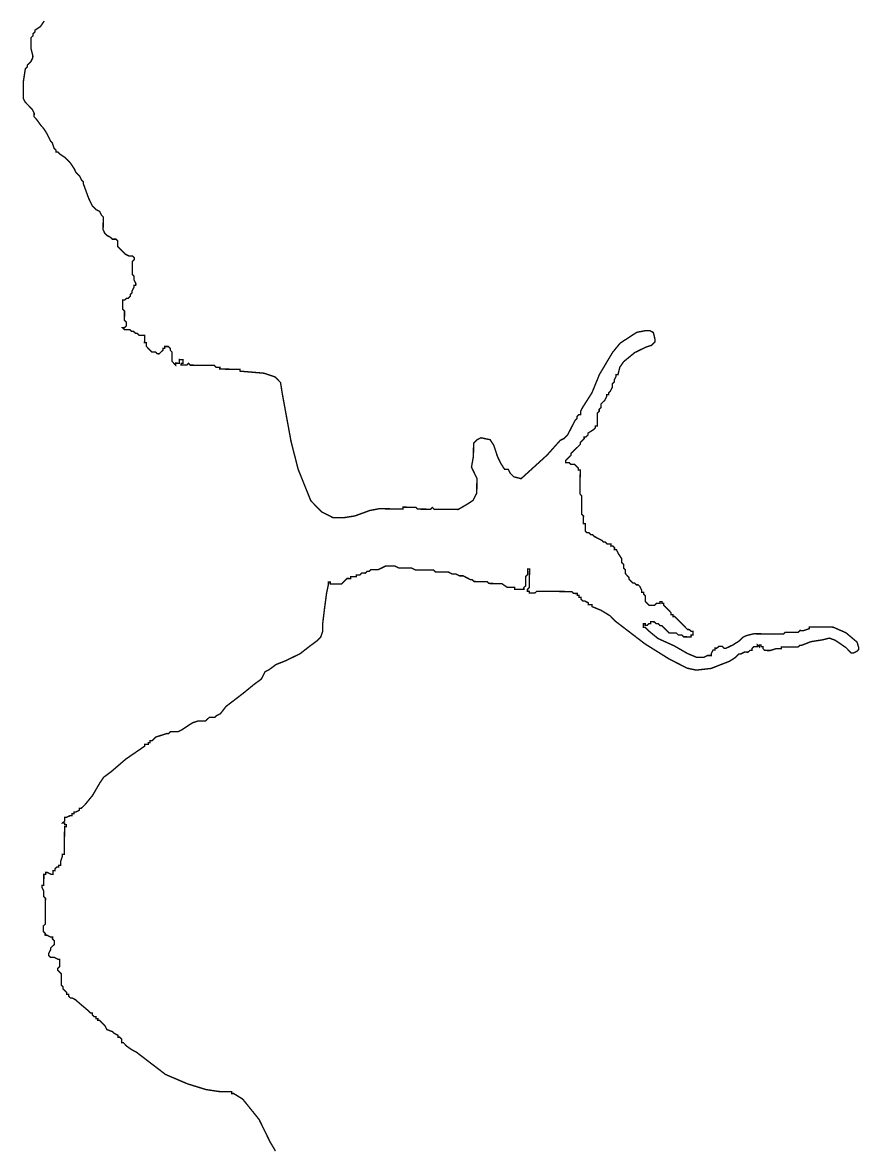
# Model space of a CAD drawing. Header units: metres. Extents: x 290190 to 339802, y 1811045 to 1991312.
# Drawn here: x 310252 to 312079, y 1918306 to 1920765 of the extents above; entities that cross this region are included whole.
import ezdxf

# ---------------------------------------------------------------- set-up
doc = ezdxf.new("R2010")
doc.units = ezdxf.units.M
doc.header["$MEASUREMENT"] = 0
doc.layers.add('HAZARDS LINE', color=1, linetype='Continuous')

msp = doc.modelspace()

# ---------------------------------------------------------------- linework, layer by layer
at = {"layer": 'HAZARDS LINE', "lineweight": 18}
msp.add_lwpolyline([(310803.9, 1918300.8, 3.02, 3.02, 0), (310792, 1918321, 3.02, 3.02, 0), (310768.3, 1918369.5, 3.02, 3.02, 0), (310732.5, 1918414.1, 3.02, 3.02, 0), (310712.5, 1918426.4, 3.02, 3.02, 0), (310708.5, 1918426.4, 3.02, 3.02, 0), (310708.5, 1918430.4, 3.02, 3.02, 0), (310704.5, 1918430.5, 3.02, 3.02, 0), (310700.5, 1918430.5, 3.02, 3.02, 0), (310692.4, 1918430.6, 3.02, 3.02, 0), (310688.4, 1918430.6, 3.02, 3.02, 0), (310680.4, 1918430.7, 3.02, 3.02, 0), (310652.2, 1918435, 3.02, 3.02, 0), (310612.1, 1918447.4, 3.02, 3.02, 0), (310564, 1918467.9, 3.02, 3.02, 0), (310516.1, 1918504.6, 3.02, 3.02, 0), (310500.1, 1918516.8, 3.02, 3.02, 0), (310492.1, 1918520.9, 3.02, 3.02, 0), (310480.1, 1918529, 3.02, 3.02, 0), (310476.1, 1918533.1, 3.02, 3.02, 0), (310472.1, 1918537.2, 3.02, 3.02, 0), (310468.1, 1918537.2, 3.02, 3.02, 0), (310468.1, 1918541.2, 3.02, 3.02, 0), (310468.2, 1918545.2, 3.02, 3.02, 0), (310464.2, 1918549.3, 3.02, 3.02, 0), (310460.2, 1918549.3, 3.02, 3.02, 0), (310460.2, 1918553.4, 3.02, 3.02, 0), (310452.2, 1918557.5, 3.02, 3.02, 0), (310448.2, 1918561.5, 3.02, 3.02, 0), (310436.2, 1918565.7, 3.02, 3.02, 0), (310432.2, 1918573.7, 3.02, 3.02, 0), (310428.2, 1918577.8, 3.02, 3.02, 0), (310424.3, 1918581.9, 3.02, 3.02, 0), (310420.3, 1918585.9, 3.02, 3.02, 0), (310416.2, 1918586, 3.02, 3.02, 0), (310416.3, 1918590, 3.02, 3.02, 0), (310412.3, 1918590, 3.02, 3.02, 0), (310412.3, 1918594, 3.02, 3.02, 0), (310408.3, 1918594.1, 3.02, 3.02, 0), (310404.3, 1918598.1, 3.02, 3.02, 0), (310404.3, 1918602.2, 3.02, 3.02, 0), (310400.3, 1918602.2, 3.02, 3.02, 0), (310396.3, 1918606.3, 3.02, 3.02, 0), (310372.4, 1918626.6, 3.02, 3.02, 0), (310368.4, 1918630.6, 3.02, 3.02, 0), (310360.4, 1918634.7, 3.02, 3.02, 0), (310356.3, 1918634.8, 3.02, 3.02, 0), (310352.4, 1918638.8, 3.02, 3.02, 0), (310352.4, 1918642.9, 3.02, 3.02, 0), (310348.4, 1918642.9, 3.02, 3.02, 0), (310348.4, 1918646.9, 3.02, 3.02, 0), (310344.4, 1918651, 3.02, 3.02, 0), (310340.4, 1918655, 3.02, 3.02, 0), (310340.5, 1918659.1, 3.02, 3.02, 0), (310336.5, 1918663.1, 3.02, 3.02, 0), (310336.5, 1918667.1, 3.02, 3.02, 0), (310336.6, 1918675.2, 3.02, 3.02, 0), (310336.7, 1918687.3, 3.02, 3.02, 0), (310332.7, 1918691.3, 3.02, 3.02, 0), (310328.7, 1918695.4, 3.02, 3.02, 0), (310328.8, 1918699.4, 3.02, 3.02, 0), (310332.8, 1918703.4, 3.02, 3.02, 0), (310332.9, 1918707.4, 3.02, 3.02, 0), (310332.9, 1918711.4, 3.02, 3.02, 0), (310332.9, 1918715.5, 3.02, 3.02, 0), (310333, 1918719.5, 3.02, 3.02, 0), (310329, 1918719.5, 3.02, 3.02, 0), (310320.9, 1918723.6, 3.02, 3.02, 0), (310316.9, 1918723.6, 3.02, 3.02, 0), (310312.9, 1918723.7, 3.02, 3.02, 0), (310308.9, 1918727.7, 3.02, 3.02, 0), (310308.9, 1918731.8, 3.02, 3.02, 0), (310313, 1918739.8, 3.02, 3.02, 0), (310313.1, 1918743.8, 3.02, 3.02, 0), (310317.1, 1918747.8, 3.02, 3.02, 0), (310321.2, 1918751.8, 3.02, 3.02, 0), (310321.2, 1918755.8, 3.02, 3.02, 0), (310321.3, 1918759.8, 3.02, 3.02, 0), (310317.3, 1918763.9, 3.02, 3.02, 0), (310317.3, 1918767.9, 3.02, 3.02, 0), (310313.3, 1918767.9, 3.02, 3.02, 0), (310305.3, 1918772, 3.02, 3.02, 0), (310301.3, 1918772.1, 3.02, 3.02, 0), (310301.3, 1918776.1, 3.02, 3.02, 0), (310297.3, 1918780.2, 3.02, 3.02, 0), (310297.4, 1918784.2, 3.02, 3.02, 0), (310297.4, 1918788.2, 3.02, 3.02, 0), (310297.4, 1918792.2, 3.02, 3.02, 0), (310301.5, 1918796.2, 3.02, 3.02, 0), (310301.6, 1918808.3, 3.02, 3.02, 0), (310301.6, 1918812.3, 3.02, 3.02, 0), (310301.7, 1918820.4, 3.02, 3.02, 0), (310301.7, 1918824.4, 3.02, 3.02, 0), (310301.8, 1918828.4, 3.02, 3.02, 0), (310301.8, 1918832.4, 3.02, 3.02, 0), (310301.8, 1918836.4, 3.02, 3.02, 0), (310301.9, 1918840.5, 3.02, 3.02, 0), (310301.9, 1918844.5, 3.02, 3.02, 0), (310302, 1918848.5, 3.02, 3.02, 0), (310302, 1918852.5, 3.02, 3.02, 0), (310298, 1918856.6, 3.02, 3.02, 0), (310298, 1918860.6, 3.02, 3.02, 0), (310298.1, 1918868.7, 3.02, 3.02, 0), (310294.2, 1918876.7, 3.02, 3.02, 0), (310294.2, 1918880.8, 3.02, 3.02, 0), (310298.2, 1918880.7, 3.02, 3.02, 0), (310298.3, 1918884.8, 3.02, 3.02, 0), (310298.3, 1918888.8, 3.02, 3.02, 0), (310298.3, 1918892.8, 3.02, 3.02, 0), (310298.4, 1918896.8, 3.02, 3.02, 0), (310298.4, 1918900.8, 3.02, 3.02, 0), (310298.4, 1918904.9, 3.02, 3.02, 0), (310302.5, 1918904.8, 3.02, 3.02, 0), (310302.5, 1918908.9, 3.02, 3.02, 0), (310306.5, 1918908.8, 3.02, 3.02, 0), (310314.5, 1918904.7, 3.02, 3.02, 0), (310318.6, 1918904.7, 3.02, 3.02, 0), (310318.6, 1918908.7, 3.02, 3.02, 0), (310318.6, 1918912.7, 3.02, 3.02, 0), (310322.7, 1918912.7, 3.02, 3.02, 0), (310322.7, 1918916.7, 3.02, 3.02, 0), (310326.7, 1918920.7, 3.02, 3.02, 0), (310330.8, 1918920.7, 3.02, 3.02, 0), (310330.8, 1918924.7, 3.02, 3.02, 0), (310334.8, 1918924.7, 3.02, 3.02, 0), (310334.9, 1918928.7, 3.02, 3.02, 0), (310334.9, 1918932.7, 3.02, 3.02, 0), (310339, 1918944.7, 3.02, 3.02, 0), (310339.1, 1918948.8, 3.02, 3.02, 0), (310343.1, 1918948.7, 3.02, 3.02, 0), (310343.1, 1918952.8, 3.02, 3.02, 0), (310343.2, 1918956.8, 3.02, 3.02, 0), (310343.2, 1918960.8, 3.02, 3.02, 0), (310343.2, 1918964.8, 3.02, 3.02, 0), (310343.3, 1918968.8, 3.02, 3.02, 0), (310343.3, 1918972.9, 3.02, 3.02, 0), (310343.3, 1918976.9, 3.02, 3.02, 0), (310343.4, 1918980.9, 3.02, 3.02, 0), (310343.4, 1918984.9, 3.02, 3.02, 0), (310343.5, 1918989, 3.02, 3.02, 0), (310343.5, 1918993, 3.02, 3.02, 0), (310343.6, 1919001, 3.02, 3.02, 0), (310343.6, 1919005.1, 3.02, 3.02, 0), (310343.6, 1919009.1, 3.02, 3.02, 0), (310347.7, 1919009, 3.02, 3.02, 0), (310347.7, 1919013.1, 3.02, 3.02, 0), (310343.7, 1919013.1, 3.02, 3.02, 0), (310343.7, 1919017.1, 3.02, 3.02, 0), (310339.7, 1919017.2, 3.02, 3.02, 0), (310343.7, 1919021.1, 3.02, 3.02, 0), (310343.8, 1919025.2, 3.02, 3.02, 0), (310343.8, 1919029.2, 3.02, 3.02, 0), (310347.8, 1919029.2, 3.02, 3.02, 0), (310355.9, 1919033.1, 3.02, 3.02, 0), (310359.9, 1919033.1, 3.02, 3.02, 0), (310360, 1919037.1, 3.02, 3.02, 0), (310364, 1919037.1, 3.02, 3.02, 0), (310364, 1919041.1, 3.02, 3.02, 0), (310368.1, 1919041, 3.02, 3.02, 0), (310376.1, 1919045, 3.02, 3.02, 0), (310376.2, 1919049, 3.02, 3.02, 0), (310380.2, 1919049, 3.02, 3.02, 0), (310384.3, 1919053, 3.02, 3.02, 0), (310388.3, 1919057, 3.02, 3.02, 0), (310404.6, 1919076.9, 3.02, 3.02, 0), (310420.9, 1919104.9, 3.02, 3.02, 0), (310429.1, 1919116.9, 3.02, 3.02, 0), (310445.3, 1919128.9, 3.02, 3.02, 0), (310477.7, 1919156.7, 3.02, 3.02, 0), (310518.2, 1919184.5, 3.02, 3.02, 0), (310518.2, 1919188.6, 3.02, 3.02, 0), (310522.3, 1919188.5, 3.02, 3.02, 0), (310526.3, 1919188.5, 3.02, 3.02, 0), (310526.3, 1919192.5, 3.02, 3.02, 0), (310530.3, 1919192.5, 3.02, 3.02, 0), (310530.4, 1919196.5, 3.02, 3.02, 0), (310534.4, 1919196.5, 3.02, 3.02, 0), (310538.5, 1919200.4, 3.02, 3.02, 0), (310542.5, 1919204.4, 3.02, 3.02, 0), (310566.7, 1919212.3, 3.02, 3.02, 0), (310570.8, 1919212.2, 3.02, 3.02, 0), (310574.8, 1919216.2, 3.02, 3.02, 0), (310578.8, 1919216.2, 3.02, 3.02, 0), (310590.9, 1919216.1, 3.02, 3.02, 0), (310599, 1919220, 3.02, 3.02, 0), (310611.1, 1919228, 3.02, 3.02, 0), (310623.3, 1919235.9, 3.02, 3.02, 0), (310635.4, 1919239.8, 3.02, 3.02, 0), (310643.4, 1919239.7, 3.02, 3.02, 0), (310651.5, 1919239.7, 3.02, 3.02, 0), (310655.5, 1919243.6, 3.02, 3.02, 0), (310659.6, 1919247.6, 3.02, 3.02, 0), (310663.6, 1919247.6, 3.02, 3.02, 0), (310671.6, 1919247.5, 3.02, 3.02, 0), (310675.7, 1919251.5, 3.02, 3.02, 0), (310683.8, 1919255.5, 3.02, 3.02, 0), (310696, 1919271.4, 3.02, 3.02, 0), (310732.5, 1919299.3, 3.02, 3.02, 0), (310756.8, 1919319.2, 3.02, 3.02, 0), (310773, 1919331.1, 3.02, 3.02, 0), (310777.1, 1919339.1, 3.02, 3.02, 0), (310781.2, 1919347.1, 3.02, 3.02, 0), (310789.2, 1919351.1, 3.02, 3.02, 0), (310805.4, 1919363, 3.02, 3.02, 0), (310825.6, 1919370.9, 3.02, 3.02, 0), (310858, 1919386.7, 3.02, 3.02, 0), (310878.2, 1919402.6, 3.02, 3.02, 0), (310894.4, 1919414.5, 3.02, 3.02, 0), (310902.5, 1919422.5, 3.02, 3.02, 0), (310906.7, 1919434.5, 3.02, 3.02, 0), (310906.8, 1919450.6, 3.02, 3.02, 0), (310911.2, 1919486.8, 3.02, 3.02, 0), (310915.5, 1919518.9, 3.02, 3.02, 0), (310919.7, 1919539, 3.02, 3.02, 0), (310919.7, 1919543, 3.02, 3.02, 0), (310923.7, 1919543, 3.02, 3.02, 0), (310923.7, 1919539, 3.02, 3.02, 0), (310927.7, 1919538.9, 3.02, 3.02, 0), (310931.7, 1919538.9, 3.02, 3.02, 0), (310935.8, 1919538.8, 3.02, 3.02, 0), (310939.8, 1919538.8, 3.02, 3.02, 0), (310943.8, 1919538.8, 3.02, 3.02, 0), (310947.8, 1919538.7, 3.02, 3.02, 0), (310951.9, 1919542.7, 3.02, 3.02, 0), (310955.9, 1919546.7, 3.02, 3.02, 0), (310960, 1919550.7, 3.02, 3.02, 0), (310964, 1919550.7, 3.02, 3.02, 0), (310968, 1919550.6, 3.02, 3.02, 0), (310968.1, 1919554.7, 3.02, 3.02, 0), (310972.1, 1919554.6, 3.02, 3.02, 0), (310976.1, 1919554.6, 3.02, 3.02, 0), (310980.2, 1919554.5, 3.02, 3.02, 0), (310980.2, 1919558.6, 3.02, 3.02, 0), (310988.2, 1919558.5, 3.02, 3.02, 0), (310992.3, 1919562.5, 3.02, 3.02, 0), (311000.3, 1919562.4, 3.02, 3.02, 0), (311004.4, 1919566.4, 3.02, 3.02, 0), (311008.4, 1919566.4, 3.02, 3.02, 0), (311012.5, 1919570.3, 3.02, 3.02, 0), (311024.5, 1919570.2, 3.02, 3.02, 0), (311028.6, 1919570.2, 3.02, 3.02, 0), (311036.7, 1919574.1, 3.02, 3.02, 0), (311044.7, 1919578.1, 3.02, 3.02, 0), (311048.8, 1919578.1, 3.02, 3.02, 0), (311052.8, 1919578, 3.02, 3.02, 0), (311056.8, 1919578, 3.02, 3.02, 0), (311060.8, 1919578, 3.02, 3.02, 0), (311064.8, 1919577.9, 3.02, 3.02, 0), (311072.9, 1919573.8, 3.02, 3.02, 0), (311076.9, 1919573.8, 3.02, 3.02, 0), (311080.9, 1919573.7, 3.02, 3.02, 0), (311084.9, 1919573.7, 3.02, 3.02, 0), (311097, 1919573.6, 3.02, 3.02, 0), (311101, 1919573.6, 3.02, 3.02, 0), (311109, 1919569.5, 3.02, 3.02, 0), (311113, 1919569.4, 3.02, 3.02, 0), (311117.1, 1919569.4, 3.02, 3.02, 0), (311121.1, 1919569.4, 3.02, 3.02, 0), (311125.1, 1919569.3, 3.02, 3.02, 0), (311129.1, 1919569.3, 3.02, 3.02, 0), (311133.2, 1919569.3, 3.02, 3.02, 0), (311137.2, 1919569.2, 3.02, 3.02, 0), (311141.2, 1919569.2, 3.02, 3.02, 0), (311149.2, 1919569.1, 3.02, 3.02, 0), (311153.2, 1919565, 3.02, 3.02, 0), (311157.3, 1919565, 3.02, 3.02, 0), (311161.3, 1919565, 3.02, 3.02, 0), (311165.3, 1919564.9, 3.02, 3.02, 0), (311169.3, 1919564.9, 3.02, 3.02, 0), (311173.3, 1919564.9, 3.02, 3.02, 0), (311181.4, 1919564.8, 3.02, 3.02, 0), (311189.4, 1919560.7, 3.02, 3.02, 0), (311197.4, 1919560.6, 3.02, 3.02, 0), (311205.5, 1919556.5, 3.02, 3.02, 0), (311213.5, 1919556.5, 3.02, 3.02, 0), (311221.5, 1919552.4, 3.02, 3.02, 0), (311229.5, 1919548.3, 3.02, 3.02, 0), (311233.5, 1919548.2, 3.02, 3.02, 0), (311237.5, 1919544.2, 3.02, 3.02, 0), (311241.5, 1919544.1, 3.02, 3.02, 0), (311245.6, 1919544.1, 3.02, 3.02, 0), (311253.6, 1919544, 3.02, 3.02, 0), (311261.7, 1919544, 3.02, 3.02, 0), (311265.7, 1919543.9, 3.02, 3.02, 0), (311269.7, 1919539.9, 3.02, 3.02, 0), (311273.7, 1919539.8, 3.02, 3.02, 0), (311277.7, 1919539.8, 3.02, 3.02, 0), (311281.7, 1919539.7, 3.02, 3.02, 0), (311289.8, 1919539.7, 3.02, 3.02, 0), (311297.8, 1919539.6, 3.02, 3.02, 0), (311309.8, 1919531.4, 3.02, 3.02, 0), (311317.9, 1919531.4, 3.02, 3.02, 0), (311321.9, 1919531.3, 3.02, 3.02, 0), (311325.9, 1919531.3, 3.02, 3.02, 0), (311325.9, 1919527.3, 3.02, 3.02, 0), (311329.9, 1919527.2, 3.02, 3.02, 0), (311333.9, 1919527.2, 3.02, 3.02, 0), (311337.9, 1919527.2, 3.02, 3.02, 0), (311342, 1919527.1, 3.02, 3.02, 0), (311346, 1919527.1, 3.02, 3.02, 0), (311346, 1919531.1, 3.02, 3.02, 0), (311350.1, 1919535.1, 3.02, 3.02, 0), (311350.1, 1919539.1, 3.02, 3.02, 0), (311350.2, 1919551.2, 3.02, 3.02, 0), (311350.3, 1919555.2, 3.02, 3.02, 0), (311354.3, 1919559.2, 3.02, 3.02, 0), (311354.4, 1919563.2, 3.02, 3.02, 0), (311354.4, 1919567.3, 3.02, 3.02, 0), (311354.4, 1919571.3, 3.02, 3.02, 0), (311358.5, 1919571.2, 3.02, 3.02, 0), (311358.4, 1919567.2, 3.02, 3.02, 0), (311358.4, 1919563.2, 3.02, 3.02, 0), (311358.3, 1919559.2, 3.02, 3.02, 0), (311358.2, 1919543.1, 3.02, 3.02, 0), (311358.1, 1919531, 3.02, 3.02, 0), (311354, 1919527, 3.02, 3.02, 0), (311354, 1919523, 3.02, 3.02, 0), (311358, 1919523, 3.02, 3.02, 0), (311358, 1919518.9, 3.02, 3.02, 0), (311362, 1919518.9, 3.02, 3.02, 0), (311366, 1919518.9, 3.02, 3.02, 0), (311370, 1919518.8, 3.02, 3.02, 0), (311374.1, 1919522.8, 3.02, 3.02, 0), (311382.2, 1919522.7, 3.02, 3.02, 0), (311386.2, 1919522.7, 3.02, 3.02, 0), (311390.2, 1919522.7, 3.02, 3.02, 0), (311394.2, 1919522.6, 3.02, 3.02, 0), (311406.3, 1919522.5, 3.02, 3.02, 0), (311410.3, 1919522.5, 3.02, 3.02, 0), (311414.3, 1919522.5, 3.02, 3.02, 0), (311418.4, 1919522.4, 3.02, 3.02, 0), (311422.4, 1919522.4, 3.02, 3.02, 0), (311434.4, 1919522.3, 3.02, 3.02, 0), (311438.5, 1919522.2, 3.02, 3.02, 0), (311442.5, 1919522.2, 3.02, 3.02, 0), (311446.5, 1919522.2, 3.02, 3.02, 0), (311450.5, 1919522.1, 3.02, 3.02, 0), (311454.5, 1919518.1, 3.02, 3.02, 0), (311458.5, 1919518, 3.02, 3.02, 0), (311462.6, 1919518, 3.02, 3.02, 0), (311462.5, 1919514, 3.02, 3.02, 0), (311466.6, 1919513.9, 3.02, 3.02, 0), (311466.5, 1919509.9, 3.02, 3.02, 0), (311470.5, 1919509.9, 3.02, 3.02, 0), (311470.5, 1919505.9, 3.02, 3.02, 0), (311474.5, 1919501.8, 3.02, 3.02, 0), (311478.5, 1919501.8, 3.02, 3.02, 0), (311486.5, 1919497.7, 3.02, 3.02, 0), (311486.5, 1919493.6, 3.02, 3.02, 0), (311494.5, 1919493.6, 3.02, 3.02, 0), (311494.5, 1919489.5, 3.02, 3.02, 0), (311514.5, 1919481.3, 3.02, 3.02, 0), (311534.5, 1919469.1, 3.02, 3.02, 0), (311546.5, 1919456.9, 3.02, 3.02, 0), (311610.4, 1919408, 3.02, 3.02, 0), (311662.4, 1919375.4, 3.02, 3.02, 0), (311702.5, 1919354.9, 3.02, 3.02, 0), (311722.5, 1919350.7, 3.02, 3.02, 0), (311754.8, 1919354.4, 3.02, 3.02, 0), (311774.9, 1919362.3, 3.02, 3.02, 0), (311795.1, 1919370.1, 3.02, 3.02, 0), (311807.3, 1919378.1, 3.02, 3.02, 0), (311815.4, 1919386.1, 3.02, 3.02, 0), (311819.4, 1919386, 3.02, 3.02, 0), (311827.5, 1919390, 3.02, 3.02, 0), (311835.5, 1919389.9, 3.02, 3.02, 0), (311839.6, 1919393.9, 3.02, 3.02, 0), (311843.6, 1919393.8, 3.02, 3.02, 0), (311843.7, 1919397.9, 3.02, 3.02, 0), (311847.7, 1919401.9, 3.02, 3.02, 0), (311851.7, 1919401.8, 3.02, 3.02, 0), (311855.8, 1919401.8, 3.02, 3.02, 0), (311855.8, 1919405.8, 3.02, 3.02, 0), (311859.8, 1919401.7, 3.02, 3.02, 0), (311859.8, 1919405.8, 3.02, 3.02, 0), (311863.8, 1919405.7, 3.02, 3.02, 0), (311863.8, 1919401.7, 3.02, 3.02, 0), (311867.8, 1919401.7, 3.02, 3.02, 0), (311867.8, 1919397.7, 3.02, 3.02, 0), (311871.8, 1919393.6, 3.02, 3.02, 0), (311875.8, 1919393.6, 3.02, 3.02, 0), (311879.8, 1919393.5, 3.02, 3.02, 0), (311883.8, 1919393.5, 3.02, 3.02, 0), (311895.9, 1919397.4, 3.02, 3.02, 0), (311900, 1919397.4, 3.02, 3.02, 0), (311904, 1919397.3, 3.02, 3.02, 0), (311908, 1919397.3, 3.02, 3.02, 0), (311908, 1919401.3, 3.02, 3.02, 0), (311912.1, 1919401.3, 3.02, 3.02, 0), (311916.1, 1919401.2, 3.02, 3.02, 0), (311920.1, 1919401.2, 3.02, 3.02, 0), (311924.1, 1919401.2, 3.02, 3.02, 0), (311928.2, 1919401.1, 3.02, 3.02, 0), (311932.2, 1919401.1, 3.02, 3.02, 0), (311936.2, 1919401.1, 3.02, 3.02, 0), (311940.2, 1919401, 3.02, 3.02, 0), (311944.2, 1919401, 3.02, 3.02, 0), (311948.3, 1919405, 3.02, 3.02, 0), (311952.3, 1919404.9, 3.02, 3.02, 0), (311972.5, 1919412.8, 3.02, 3.02, 0), (311996.7, 1919416.6, 3.02, 3.02, 0), (312012.8, 1919420.5, 3.02, 3.02, 0), (312024.8, 1919416.3, 3.02, 3.02, 0), (312036.8, 1919408.2, 3.02, 3.02, 0), (312048.8, 1919400, 3.02, 3.02, 0), (312060.8, 1919387.9, 3.02, 3.02, 0), (312064.8, 1919387.8, 3.02, 3.02, 0), (312072.9, 1919391.8, 3.02, 3.02, 0), (312077, 1919395.8, 3.02, 3.02, 0), (312077, 1919399.8, 3.02, 3.02, 0), (312073.1, 1919411.9, 3.02, 3.02, 0), (312049.1, 1919432.2, 3.02, 3.02, 0), (312021.1, 1919444.5, 3.02, 3.02, 0), (311996.9, 1919444.8, 3.02, 3.02, 0), (311984.9, 1919444.9, 3.02, 3.02, 0), (311980.9, 1919444.9, 3.02, 3.02, 0), (311976.8, 1919444.9, 3.02, 3.02, 0), (311972.8, 1919445, 3.02, 3.02, 0), (311968.8, 1919445, 3.02, 3.02, 0), (311968.7, 1919441, 3.02, 3.02, 0), (311956.6, 1919437.1, 3.02, 3.02, 0), (311952.6, 1919437.1, 3.02, 3.02, 0), (311948.6, 1919437.2, 3.02, 3.02, 0), (311944.5, 1919433.2, 3.02, 3.02, 0), (311940.5, 1919433.2, 3.02, 3.02, 0), (311936.5, 1919433.2, 3.02, 3.02, 0), (311928.5, 1919433.3, 3.02, 3.02, 0), (311920.4, 1919433.4, 3.02, 3.02, 0), (311916.4, 1919433.4, 3.02, 3.02, 0), (311912.3, 1919429.4, 3.02, 3.02, 0), (311860, 1919429.9, 3.02, 3.02, 0), (311848, 1919430, 3.02, 3.02, 0), (311831.8, 1919426.1, 3.02, 3.02, 0), (311823.8, 1919422.2, 3.02, 3.02, 0), (311815.6, 1919414.2, 3.02, 3.02, 0), (311803.5, 1919406.3, 3.02, 3.02, 0), (311787.3, 1919398.4, 3.02, 3.02, 0), (311783.3, 1919398.4, 3.02, 3.02, 0), (311779.3, 1919402.5, 3.02, 3.02, 0), (311775.3, 1919402.5, 3.02, 3.02, 0), (311771.3, 1919402.5, 3.02, 3.02, 0), (311767.2, 1919398.6, 3.02, 3.02, 0), (311763.2, 1919398.6, 3.02, 3.02, 0), (311763.2, 1919394.6, 3.02, 3.02, 0), (311759.1, 1919394.6, 3.02, 3.02, 0), (311755, 1919386.6, 3.02, 3.02, 0), (311755, 1919382.6, 3.02, 3.02, 0), (311751, 1919382.6, 3.02, 3.02, 0), (311747, 1919382.6, 3.02, 3.02, 0), (311738.9, 1919378.7, 3.02, 3.02, 0), (311722.8, 1919378.8, 3.02, 3.02, 0), (311702.8, 1919387.1, 3.02, 3.02, 0), (311674.7, 1919403.4, 3.02, 3.02, 0), (311638.7, 1919419.8, 3.02, 3.02, 0), (311618.7, 1919436.1, 3.02, 3.02, 0), (311610.7, 1919444.2, 3.02, 3.02, 0), (311606.7, 1919444.3, 3.02, 3.02, 0), (311606.8, 1919448.3, 3.02, 3.02, 0), (311606.8, 1919452.3, 3.02, 3.02, 0), (311610.8, 1919452.3, 3.02, 3.02, 0), (311610.8, 1919448.3, 3.02, 3.02, 0), (311614.8, 1919448.2, 3.02, 3.02, 0), (311618.9, 1919452.2, 3.02, 3.02, 0), (311622.9, 1919452.2, 3.02, 3.02, 0), (311622.9, 1919456.2, 3.02, 3.02, 0), (311626.9, 1919456.2, 3.02, 3.02, 0), (311631, 1919456.1, 3.02, 3.02, 0), (311635, 1919452.1, 3.02, 3.02, 0), (311639, 1919452, 3.02, 3.02, 0), (311643, 1919448, 3.02, 3.02, 0), (311647, 1919447.9, 3.02, 3.02, 0), (311651, 1919443.9, 3.02, 3.02, 0), (311655, 1919439.8, 3.02, 3.02, 0), (311658.9, 1919435.8, 3.02, 3.02, 0), (311662.9, 1919431.7, 3.02, 3.02, 0), (311667, 1919431.7, 3.02, 3.02, 0), (311671, 1919431.6, 3.02, 3.02, 0), (311675, 1919431.6, 3.02, 3.02, 0), (311679, 1919431.5, 3.02, 3.02, 0), (311683, 1919427.5, 3.02, 3.02, 0), (311691, 1919427.4, 3.02, 3.02, 0), (311695, 1919423.4, 3.02, 3.02, 0), (311703.1, 1919423.3, 3.02, 3.02, 0), (311707.1, 1919423.2, 3.02, 3.02, 0), (311711.1, 1919423.2, 3.02, 3.02, 0), (311711.2, 1919427.2, 3.02, 3.02, 0), (311715.2, 1919427.2, 3.02, 3.02, 0), (311715.2, 1919431.2, 3.02, 3.02, 0), (311715.3, 1919435.2, 3.02, 3.02, 0), (311711.2, 1919435.3, 3.02, 3.02, 0), (311707.2, 1919439.3, 3.02, 3.02, 0), (311703.2, 1919439.4, 3.02, 3.02, 0), (311699.2, 1919443.4, 3.02, 3.02, 0), (311691.3, 1919451.6, 3.02, 3.02, 0), (311683.3, 1919459.7, 3.02, 3.02, 0), (311679.3, 1919463.7, 3.02, 3.02, 0), (311675.3, 1919467.8, 3.02, 3.02, 0), (311671.3, 1919467.8, 3.02, 3.02, 0), (311671.3, 1919471.8, 3.02, 3.02, 0), (311667.3, 1919471.9, 3.02, 3.02, 0), (311667.4, 1919475.9, 3.02, 3.02, 0), (311663.4, 1919480, 3.02, 3.02, 0), (311659.4, 1919484, 3.02, 3.02, 0), (311651.4, 1919492.1, 3.02, 3.02, 0), (311651.4, 1919496.2, 3.02, 3.02, 0), (311647.4, 1919496.2, 3.02, 3.02, 0), (311647.5, 1919500.2, 3.02, 3.02, 0), (311643.4, 1919500.3, 3.02, 3.02, 0), (311643.4, 1919496.2, 3.02, 3.02, 0), (311639.4, 1919496.3, 3.02, 3.02, 0), (311635.4, 1919496.3, 3.02, 3.02, 0), (311631.3, 1919492.3, 3.02, 3.02, 0), (311627.3, 1919492.4, 3.02, 3.02, 0), (311623.2, 1919492.4, 3.02, 3.02, 0), (311619.2, 1919492.4, 3.02, 3.02, 0), (311615.2, 1919496.5, 3.02, 3.02, 0), (311611.3, 1919500.6, 3.02, 3.02, 0), (311611.3, 1919504.6, 3.02, 3.02, 0), (311611.3, 1919508.6, 3.02, 3.02, 0), (311611.4, 1919512.6, 3.02, 3.02, 0), (311607.4, 1919516.7, 3.02, 3.02, 0), (311607.4, 1919520.7, 3.02, 3.02, 0), (311603.4, 1919520.7, 3.02, 3.02, 0), (311603.4, 1919524.8, 3.02, 3.02, 0), (311599.5, 1919532.9, 3.02, 3.02, 0), (311595.5, 1919536.9, 3.02, 3.02, 0), (311591.5, 1919536.9, 3.02, 3.02, 0), (311587.5, 1919541, 3.02, 3.02, 0), (311583.5, 1919541, 3.02, 3.02, 0), (311579.5, 1919545.1, 3.02, 3.02, 0), (311575.5, 1919549.2, 3.02, 3.02, 0), (311575.5, 1919553.2, 3.02, 3.02, 0), (311571.5, 1919557.2, 3.02, 3.02, 0), (311567.6, 1919561.3, 3.02, 3.02, 0), (311567.6, 1919569.4, 3.02, 3.02, 0), (311563.6, 1919573.4, 3.02, 3.02, 0), (311563.7, 1919581.5, 3.02, 3.02, 0), (311559.7, 1919585.5, 3.02, 3.02, 0), (311559.8, 1919593.6, 3.02, 3.02, 0), (311551.9, 1919605.7, 3.02, 3.02, 0), (311547.9, 1919613.8, 3.02, 3.02, 0), (311543.9, 1919613.8, 3.02, 3.02, 0), (311543.9, 1919617.8, 3.02, 3.02, 0), (311539.9, 1919621.9, 3.02, 3.02, 0), (311535.9, 1919621.9, 3.02, 3.02, 0), (311536, 1919626, 3.02, 3.02, 0), (311531.9, 1919626, 3.02, 3.02, 0), (311527.9, 1919626, 3.02, 3.02, 0), (311523.9, 1919630.1, 3.02, 3.02, 0), (311519.9, 1919630.1, 3.02, 3.02, 0), (311515.9, 1919634.2, 3.02, 3.02, 0), (311499.9, 1919642.4, 3.02, 3.02, 0), (311495.9, 1919646.4, 3.02, 3.02, 0), (311491.9, 1919646.5, 3.02, 3.02, 0), (311487.9, 1919650.5, 3.02, 3.02, 0), (311483.9, 1919650.6, 3.02, 3.02, 0), (311479.9, 1919654.6, 3.02, 3.02, 0), (311479.9, 1919658.7, 3.02, 3.02, 0), (311480, 1919670.7, 3.02, 3.02, 0), (311476, 1919670.8, 3.02, 3.02, 0), (311476.1, 1919682.8, 3.02, 3.02, 0), (311476.2, 1919686.9, 3.02, 3.02, 0), (311472.2, 1919690.9, 3.02, 3.02, 0), (311472.2, 1919699, 3.02, 3.02, 0), (311472.3, 1919703, 3.02, 3.02, 0), (311472.3, 1919707, 3.02, 3.02, 0), (311472.4, 1919711, 3.02, 3.02, 0), (311472.4, 1919715.1, 3.02, 3.02, 0), (311472.4, 1919719.1, 3.02, 3.02, 0), (311472.5, 1919723.1, 3.02, 3.02, 0), (311472.5, 1919727.1, 3.02, 3.02, 0), (311472.5, 1919731.1, 3.02, 3.02, 0), (311468.6, 1919735.2, 3.02, 3.02, 0), (311468.6, 1919739.2, 3.02, 3.02, 0), (311468.7, 1919747.3, 3.02, 3.02, 0), (311468.7, 1919751.3, 3.02, 3.02, 0), (311468.7, 1919755.3, 3.02, 3.02, 0), (311468.8, 1919759.3, 3.02, 3.02, 0), (311468.8, 1919767.4, 3.02, 3.02, 0), (311469, 1919779.5, 3.02, 3.02, 0), (311469, 1919783.5, 3.02, 3.02, 0), (311469, 1919787.5, 3.02, 3.02, 0), (311465, 1919787.5, 3.02, 3.02, 0), (311465, 1919791.6, 3.02, 3.02, 0), (311461.1, 1919795.6, 3.02, 3.02, 0), (311457.1, 1919799.7, 3.02, 3.02, 0), (311453, 1919799.7, 3.02, 3.02, 0), (311449, 1919799.8, 3.02, 3.02, 0), (311445, 1919803.8, 3.02, 3.02, 0), (311441, 1919803.9, 3.02, 3.02, 0), (311437, 1919803.9, 3.02, 3.02, 0), (311437, 1919807.9, 3.02, 3.02, 0), (311441.1, 1919811.9, 3.02, 3.02, 0), (311445.1, 1919815.9, 3.02, 3.02, 0), (311449.2, 1919819.9, 3.02, 3.02, 0), (311449.2, 1919823.9, 3.02, 3.02, 0), (311453.3, 1919827.9, 3.02, 3.02, 0), (311457.4, 1919831.9, 3.02, 3.02, 0), (311465.5, 1919839.8, 3.02, 3.02, 0), (311469.5, 1919843.8, 3.02, 3.02, 0), (311469.6, 1919847.9, 3.02, 3.02, 0), (311473.6, 1919851.8, 3.02, 3.02, 0), (311477.7, 1919855.8, 3.02, 3.02, 0), (311477.7, 1919859.9, 3.02, 3.02, 0), (311481.7, 1919859.8, 3.02, 3.02, 0), (311485.8, 1919863.8, 3.02, 3.02, 0), (311485.8, 1919867.8, 3.02, 3.02, 0), (311498, 1919875.8, 3.02, 3.02, 0), (311502, 1919879.8, 3.02, 3.02, 0), (311502.1, 1919883.8, 3.02, 3.02, 0), (311506.1, 1919883.7, 3.02, 3.02, 0), (311506.1, 1919887.8, 3.02, 3.02, 0), (311506.2, 1919895.8, 3.02, 3.02, 0), (311506.2, 1919899.8, 3.02, 3.02, 0), (311506.3, 1919907.9, 3.02, 3.02, 0), (311506.4, 1919911.9, 3.02, 3.02, 0), (311510.4, 1919915.9, 3.02, 3.02, 0), (311510.4, 1919919.9, 3.02, 3.02, 0), (311514.5, 1919923.9, 3.02, 3.02, 0), (311514.5, 1919927.9, 3.02, 3.02, 0), (311514.6, 1919931.9, 3.02, 3.02, 0), (311518.6, 1919935.9, 3.02, 3.02, 0), (311522.7, 1919939.9, 3.02, 3.02, 0), (311526.8, 1919947.9, 3.02, 3.02, 0), (311526.8, 1919952, 3.02, 3.02, 0), (311530.9, 1919951.9, 3.02, 3.02, 0), (311530.9, 1919955.9, 3.02, 3.02, 0), (311534.9, 1919959.9, 3.02, 3.02, 0), (311539, 1919967.9, 3.02, 3.02, 0), (311539.1, 1919972, 3.02, 3.02, 0), (311539.1, 1919976, 3.02, 3.02, 0), (311543.2, 1919980, 3.02, 3.02, 0), (311543.2, 1919984, 3.02, 3.02, 0), (311547.3, 1919992, 3.02, 3.02, 0), (311547.3, 1919996, 3.02, 3.02, 0), (311551.4, 1919996, 3.02, 3.02, 0), (311555.5, 1920012, 3.02, 3.02, 0), (311563.7, 1920024, 3.02, 3.02, 0), (311588, 1920043.9, 3.02, 3.02, 0), (311612.2, 1920055.8, 3.02, 3.02, 0), (311624.4, 1920059.7, 3.02, 3.02, 0), (311632.5, 1920067.7, 3.02, 3.02, 0), (311632.5, 1920071.7, 3.02, 3.02, 0), (311628.6, 1920087.8, 3.02, 3.02, 0), (311620.6, 1920091.9, 3.02, 3.02, 0), (311612.6, 1920092, 3.02, 3.02, 0), (311592.4, 1920088.2, 3.02, 3.02, 0), (311568.1, 1920072.3, 3.02, 3.02, 0), (311556, 1920064.3, 3.02, 3.02, 0), (311539.7, 1920044.4, 3.02, 3.02, 0), (311511.1, 1919996.4, 3.02, 3.02, 0), (311494.7, 1919956.3, 3.02, 3.02, 0), (311474.3, 1919924.3, 3.02, 3.02, 0), (311470.2, 1919916.3, 3.02, 3.02, 0), (311470.2, 1919912.2, 3.02, 3.02, 0), (311470.1, 1919908.2, 3.02, 3.02, 0), (311466.1, 1919908.2, 3.02, 3.02, 0), (311462, 1919904.3, 3.02, 3.02, 0), (311462, 1919900.2, 3.02, 3.02, 0), (311457.9, 1919896.2, 3.02, 3.02, 0), (311441.6, 1919864.2, 3.02, 3.02, 0), (311433.4, 1919856.2, 3.02, 3.02, 0), (311425.4, 1919852.3, 3.02, 3.02, 0), (311396.9, 1919820.3, 3.02, 3.02, 0), (311340.1, 1919768.6, 3.02, 3.02, 0), (311324.1, 1919772.7, 3.02, 3.02, 0), (311316.1, 1919780.8, 3.02, 3.02, 0), (311312.1, 1919788.9, 3.02, 3.02, 0), (311304.1, 1919789, 3.02, 3.02, 0), (311296.2, 1919801.1, 3.02, 3.02, 0), (311288.3, 1919817.3, 3.02, 3.02, 0), (311280.4, 1919841.5, 3.02, 3.02, 0), (311272.5, 1919853.7, 3.02, 3.02, 0), (311252.4, 1919857.9, 3.02, 3.02, 0), (311244.3, 1919853.9, 3.02, 3.02, 0), (311236.2, 1919845.9, 3.02, 3.02, 0), (311236.2, 1919837.9, 3.02, 3.02, 0), (311236, 1919817.8, 3.02, 3.02, 0), (311231.7, 1919793.7, 3.02, 3.02, 0), (311243.6, 1919769.4, 3.02, 3.02, 0), (311243.4, 1919753.3, 3.02, 3.02, 0), (311243.3, 1919737.2, 3.02, 3.02, 0), (311235.1, 1919721.2, 3.02, 3.02, 0), (311223, 1919713.3, 3.02, 3.02, 0), (311202.7, 1919701.4, 3.02, 3.02, 0), (311150.4, 1919701.9, 3.02, 3.02, 0), (311146.5, 1919705.9, 3.02, 3.02, 0), (311142.4, 1919701.9, 3.02, 3.02, 0), (311138.4, 1919702, 3.02, 3.02, 0), (311134.4, 1919702, 3.02, 3.02, 0), (311130.3, 1919702.1, 3.02, 3.02, 0), (311126.3, 1919702.1, 3.02, 3.02, 0), (311122.3, 1919702.1, 3.02, 3.02, 0), (311118.3, 1919702.2, 3.02, 3.02, 0), (311114.2, 1919702.2, 3.02, 3.02, 0), (311110.3, 1919706.3, 3.02, 3.02, 0), (311102.2, 1919706.3, 3.02, 3.02, 0), (311098.2, 1919706.4, 3.02, 3.02, 0), (311094.2, 1919706.4, 3.02, 3.02, 0), (311090.1, 1919706.4, 3.02, 3.02, 0), (311086.1, 1919706.5, 3.02, 3.02, 0), (311082.1, 1919706.5, 3.02, 3.02, 0), (311082.1, 1919702.5, 3.02, 3.02, 0), (311078, 1919702.5, 3.02, 3.02, 0), (311074, 1919702.6, 3.02, 3.02, 0), (311070, 1919702.6, 3.02, 3.02, 0), (311029.8, 1919703, 3.02, 3.02, 0), (311009.6, 1919699.1, 3.02, 3.02, 0), (310977.3, 1919687.3, 3.02, 3.02, 0), (310953.2, 1919683.5, 3.02, 3.02, 0), (310929, 1919683.8, 3.02, 3.02, 0), (310905, 1919696, 3.02, 3.02, 0), (310881.1, 1919720.4, 3.02, 3.02, 0), (310853.5, 1919789, 3.02, 3.02, 0), (310838, 1919849.5, 3.02, 3.02, 0), (310818.8, 1919954.3, 3.02, 3.02, 0), (310815, 1919978.5, 3.02, 3.02, 0), (310811, 1919982.6, 3.02, 3.02, 0), (310803.1, 1919990.7, 3.02, 3.02, 0), (310779, 1919998.9, 3.02, 3.02, 0), (310726.7, 1920003.4, 3.02, 3.02, 0), (310726.8, 1920007.5, 3.02, 3.02, 0), (310714.7, 1920007.6, 3.02, 3.02, 0), (310710.7, 1920007.6, 3.02, 3.02, 0), (310706.7, 1920007.6, 3.02, 3.02, 0), (310702.6, 1920007.7, 3.02, 3.02, 0), (310698.6, 1920007.7, 3.02, 3.02, 0), (310694.6, 1920007.8, 3.02, 3.02, 0), (310686.6, 1920007.8, 3.02, 3.02, 0), (310682.5, 1920007.9, 3.02, 3.02, 0), (310682.6, 1920011.9, 3.02, 3.02, 0), (310678.6, 1920011.9, 3.02, 3.02, 0), (310674.5, 1920012, 3.02, 3.02, 0), (310670.5, 1920016, 3.02, 3.02, 0), (310666.5, 1920016.1, 3.02, 3.02, 0), (310662.5, 1920016.1, 3.02, 3.02, 0), (310658.5, 1920016.1, 3.02, 3.02, 0), (310654.5, 1920016.2, 3.02, 3.02, 0), (310650.4, 1920016.2, 3.02, 3.02, 0), (310646.4, 1920016.2, 3.02, 3.02, 0), (310642.4, 1920016.3, 3.02, 3.02, 0), (310638.4, 1920016.3, 3.02, 3.02, 0), (310634.3, 1920016.3, 3.02, 3.02, 0), (310630.3, 1920016.4, 3.02, 3.02, 0), (310626.3, 1920016.4, 3.02, 3.02, 0), (310622.3, 1920016.5, 3.02, 3.02, 0), (310618.2, 1920016.5, 3.02, 3.02, 0), (310614.3, 1920020.5, 3.02, 3.02, 0), (310610.2, 1920016.6, 3.02, 3.02, 0), (310606.2, 1920016.6, 3.02, 3.02, 0), (310602.2, 1920016.6, 3.02, 3.02, 0), (310598.1, 1920016.7, 3.02, 3.02, 0), (310598.2, 1920020.7, 3.02, 3.02, 0), (310602.2, 1920020.7, 3.02, 3.02, 0), (310602.2, 1920024.7, 3.02, 3.02, 0), (310602.3, 1920028.7, 3.02, 3.02, 0), (310598.2, 1920028.7, 3.02, 3.02, 0), (310594.2, 1920028.8, 3.02, 3.02, 0), (310594.2, 1920024.8, 3.02, 3.02, 0), (310594.2, 1920020.7, 3.02, 3.02, 0), (310590.1, 1920020.8, 3.02, 3.02, 0), (310586.1, 1920020.8, 3.02, 3.02, 0), (310586.1, 1920016.8, 3.02, 3.02, 0), (310582.1, 1920020.8, 3.02, 3.02, 0), (310578.1, 1920024.9, 3.02, 3.02, 0), (310578.1, 1920028.9, 3.02, 3.02, 0), (310578.2, 1920032.9, 3.02, 3.02, 0), (310578.2, 1920037, 3.02, 3.02, 0), (310578.2, 1920041, 3.02, 3.02, 0), (310578.3, 1920045, 3.02, 3.02, 0), (310574.3, 1920049.1, 3.02, 3.02, 0), (310574.3, 1920053.1, 3.02, 3.02, 0), (310570.3, 1920057.2, 3.02, 3.02, 0), (310566.3, 1920057.2, 3.02, 3.02, 0), (310562.3, 1920057.2, 3.02, 3.02, 0), (310562.3, 1920053.2, 3.02, 3.02, 0), (310558.2, 1920053.2, 3.02, 3.02, 0), (310558.2, 1920049.2, 3.02, 3.02, 0), (310554.1, 1920045.2, 3.02, 3.02, 0), (310550.1, 1920041.2, 3.02, 3.02, 0), (310546.1, 1920041.3, 3.02, 3.02, 0), (310542.1, 1920045.3, 3.02, 3.02, 0), (310538.1, 1920045.4, 3.02, 3.02, 0), (310534, 1920045.4, 3.02, 3.02, 0), (310530, 1920049.5, 3.02, 3.02, 0), (310526.1, 1920053.5, 3.02, 3.02, 0), (310522.1, 1920057.6, 3.02, 3.02, 0), (310522.1, 1920061.6, 3.02, 3.02, 0), (310522.1, 1920065.6, 3.02, 3.02, 0), (310518.1, 1920065.7, 3.02, 3.02, 0), (310518.2, 1920069.7, 3.02, 3.02, 0), (310518.2, 1920073.7, 3.02, 3.02, 0), (310518.2, 1920077.7, 3.02, 3.02, 0), (310518.3, 1920081.8, 3.02, 3.02, 0), (310514.2, 1920081.8, 3.02, 3.02, 0), (310510.2, 1920081.8, 3.02, 3.02, 0), (310506.2, 1920081.9, 3.02, 3.02, 0), (310502.2, 1920085.9, 3.02, 3.02, 0), (310498.2, 1920086, 3.02, 3.02, 0), (310494.2, 1920090, 3.02, 3.02, 0), (310490.2, 1920090.1, 3.02, 3.02, 0), (310486.2, 1920094.1, 3.02, 3.02, 0), (310482.2, 1920094.2, 3.02, 3.02, 0), (310478.2, 1920094.2, 3.02, 3.02, 0), (310474.1, 1920094.2, 3.02, 3.02, 0), (310470.1, 1920098.3, 3.02, 3.02, 0), (310474.2, 1920098.3, 3.02, 3.02, 0), (310478.2, 1920102.2, 3.02, 3.02, 0), (310478.3, 1920106.3, 3.02, 3.02, 0), (310478.3, 1920110.3, 3.02, 3.02, 0), (310474.3, 1920114.4, 3.02, 3.02, 0), (310474.3, 1920118.4, 3.02, 3.02, 0), (310474.4, 1920122.4, 3.02, 3.02, 0), (310474.4, 1920126.4, 3.02, 3.02, 0), (310474.5, 1920130.4, 3.02, 3.02, 0), (310474.5, 1920134.5, 3.02, 3.02, 0), (310470.5, 1920138.5, 3.02, 3.02, 0), (310470.5, 1920142.6, 3.02, 3.02, 0), (310470.6, 1920146.6, 3.02, 3.02, 0), (310470.6, 1920150.6, 3.02, 3.02, 0), (310470.7, 1920154.6, 3.02, 3.02, 0), (310470.7, 1920158.6, 3.02, 3.02, 0), (310474.7, 1920158.6, 3.02, 3.02, 0), (310478.8, 1920162.6, 3.02, 3.02, 0), (310482.8, 1920162.6, 3.02, 3.02, 0), (310486.9, 1920166.5, 3.02, 3.02, 0), (310486.9, 1920170.6, 3.02, 3.02, 0), (310490.9, 1920174.6, 3.02, 3.02, 0), (310491, 1920178.6, 3.02, 3.02, 0), (310495.1, 1920186.6, 3.02, 3.02, 0), (310495.1, 1920190.6, 3.02, 3.02, 0), (310499.1, 1920190.6, 3.02, 3.02, 0), (310499.2, 1920194.6, 3.02, 3.02, 0), (310495.2, 1920202.7, 3.02, 3.02, 0), (310495.3, 1920206.7, 3.02, 3.02, 0), (310495.3, 1920210.7, 3.02, 3.02, 0), (310491.3, 1920214.8, 3.02, 3.02, 0), (310491.3, 1920218.8, 3.02, 3.02, 0), (310491.4, 1920222.8, 3.02, 3.02, 0), (310491.4, 1920226.9, 3.02, 3.02, 0), (310491.5, 1920230.9, 3.02, 3.02, 0), (310491.5, 1920234.9, 3.02, 3.02, 0), (310491.5, 1920238.9, 3.02, 3.02, 0), (310491.6, 1920242.9, 3.02, 3.02, 0), (310495.6, 1920246.9, 3.02, 3.02, 0), (310495.7, 1920251, 3.02, 3.02, 0), (310491.7, 1920255, 3.02, 3.02, 0), (310483.6, 1920255.1, 3.02, 3.02, 0), (310475.6, 1920259.2, 3.02, 3.02, 0), (310467.6, 1920267.3, 3.02, 3.02, 0), (310463.7, 1920271.4, 3.02, 3.02, 0), (310459.7, 1920275.4, 3.02, 3.02, 0), (310459.7, 1920279.4, 3.02, 3.02, 0), (310459.8, 1920287.5, 3.02, 3.02, 0), (310455.8, 1920291.6, 3.02, 3.02, 0), (310447.8, 1920291.6, 3.02, 3.02, 0), (310443.8, 1920295.7, 3.02, 3.02, 0), (310435.8, 1920299.8, 3.02, 3.02, 0), (310431.8, 1920303.8, 3.02, 3.02, 0), (310427.8, 1920311.9, 3.02, 3.02, 0), (310427.9, 1920324, 3.02, 3.02, 0), (310428, 1920332, 3.02, 3.02, 0), (310428.1, 1920340.1, 3.02, 3.02, 0), (310424.1, 1920344.1, 3.02, 3.02, 0), (310420.1, 1920352.2, 3.02, 3.02, 0), (310412.1, 1920356.3, 3.02, 3.02, 0), (310404.2, 1920364.4, 3.02, 3.02, 0), (310396.3, 1920380.6, 3.02, 3.02, 0), (310384.5, 1920412.9, 3.02, 3.02, 0), (310384.5, 1920416.9, 3.02, 3.02, 0), (310380.5, 1920421, 3.02, 3.02, 0), (310376.6, 1920429.1, 3.02, 3.02, 0), (310368.6, 1920437.2, 3.02, 3.02, 0), (310364.7, 1920445.3, 3.02, 3.02, 0), (310356.7, 1920457.4, 3.02, 3.02, 0), (310348.8, 1920465.5, 3.02, 3.02, 0), (310344.8, 1920469.6, 3.02, 3.02, 0), (310332.8, 1920477.7, 3.02, 3.02, 0), (310328.8, 1920481.8, 3.02, 3.02, 0), (310324.8, 1920481.8, 3.02, 3.02, 0), (310324.8, 1920485.9, 3.02, 3.02, 0), (310320.8, 1920489.9, 3.02, 3.02, 0), (310316.9, 1920502, 3.02, 3.02, 0), (310312.9, 1920506.1, 3.02, 3.02, 0), (310305, 1920522.3, 3.02, 3.02, 0), (310297.1, 1920534.4, 3.02, 3.02, 0), (310293.1, 1920538.5, 3.02, 3.02, 0), (310281.2, 1920554.7, 3.02, 3.02, 0), (310277.2, 1920558.7, 3.02, 3.02, 0), (310277.3, 1920566.8, 3.02, 3.02, 0), (310273.3, 1920574.8, 3.02, 3.02, 0), (310269.3, 1920578.9, 3.02, 3.02, 0), (310265.3, 1920583, 3.02, 3.02, 0), (310261.3, 1920587, 3.02, 3.02, 0), (310257.4, 1920591.1, 3.02, 3.02, 0), (310253.4, 1920599.2, 3.02, 3.02, 0), (310253.6, 1920615.3, 3.02, 3.02, 0), (310253.6, 1920619.3, 3.02, 3.02, 0), (310253.7, 1920635.4, 3.02, 3.02, 0), (310258, 1920663.5, 3.02, 3.02, 0), (310262.1, 1920667.5, 3.02, 3.02, 0), (310262.1, 1920671.5, 3.02, 3.02, 0), (310266.2, 1920675.5, 3.02, 3.02, 0), (310270.2, 1920679.5, 3.02, 3.02, 0), (310274.3, 1920687.5, 3.02, 3.02, 0), (310274.4, 1920691.5, 3.02, 3.02, 0), (310270.5, 1920707.6, 3.02, 3.02, 0), (310270.5, 1920711.7, 3.02, 3.02, 0), (310270.6, 1920715.7, 3.02, 3.02, 0), (310270.6, 1920719.7, 3.02, 3.02, 0), (310270.6, 1920723.7, 3.02, 3.02, 0), (310270.7, 1920727.8, 3.02, 3.02, 0), (310270.7, 1920731.8, 3.02, 3.02, 0), (310274.8, 1920735.8, 3.02, 3.02, 0), (310274.8, 1920739.8, 3.02, 3.02, 0), (310278.9, 1920743.8, 3.02, 3.02, 0), (310278.9, 1920747.8, 3.02, 3.02, 0), (310291, 1920755.7, 3.02, 3.02, 0), (310299.2, 1920767.7, 3.02, 3.02, 0)], format="xyseb", dxfattribs=at)

doc.saveas('drawing.dxf')
